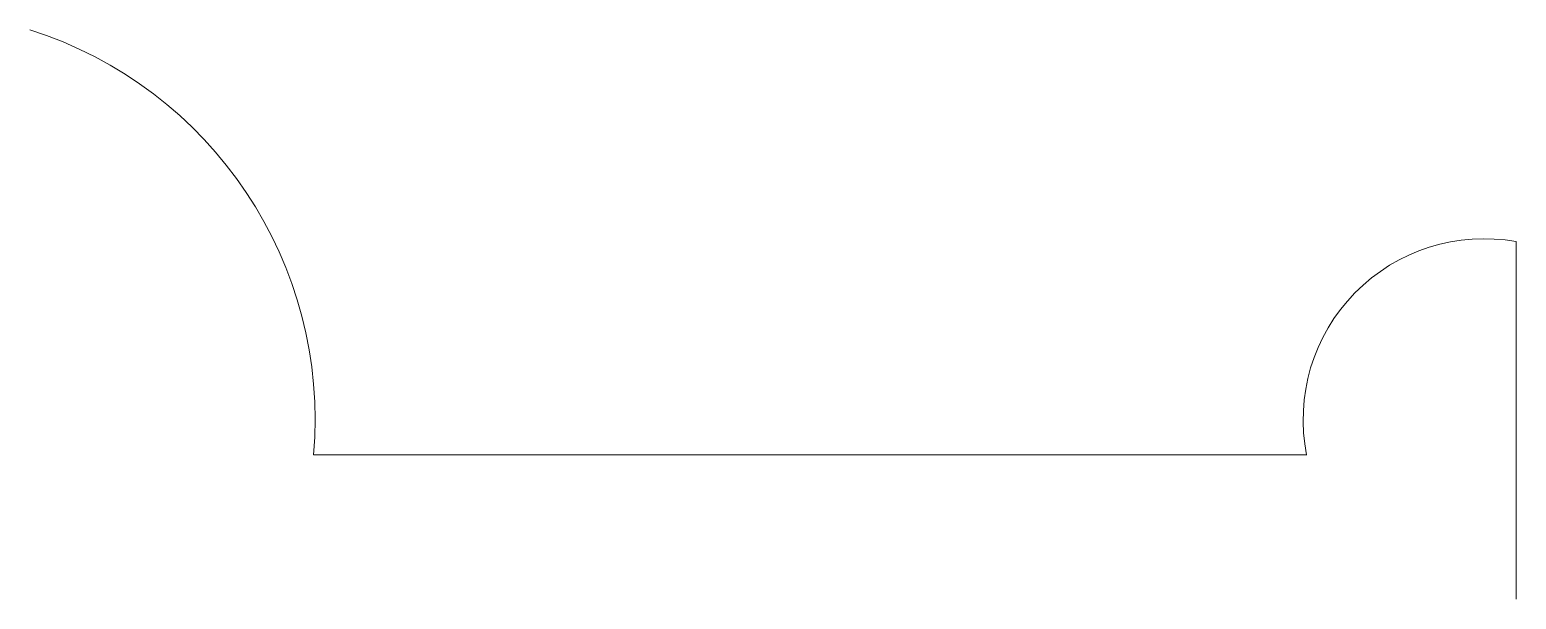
# Model space of a CAD drawing. Header units: millimetres. Extents: x 30 to 240, y 40 to 120.
import ezdxf

# ---------------------------------------------------------------- set-up
doc = ezdxf.new("R2010")
doc.units = ezdxf.units.MM
doc.layers.get('0').update_dxf_attribs({"linetype": 'CONTINUOUS', "lineweight": 0})

msp = doc.modelspace()

# ---------------------------------------------------------------- linework, layer by layer
for p, q in [((239.54, 90.09), (239.54, 39.62)), ((239.54, 90.06), (239.54, 90.06)), ((70, 60), (210, 60))]:
    msp.add_line(p, q)
for centre, radius, start, end in [((12.5, 65), 57.72, 355.0303, 72.3499), ((235, 65), 25.5, 79.7335, 191.3099)]:
    msp.add_arc(centre, radius, start, end)

doc.saveas('drawing.dxf')
